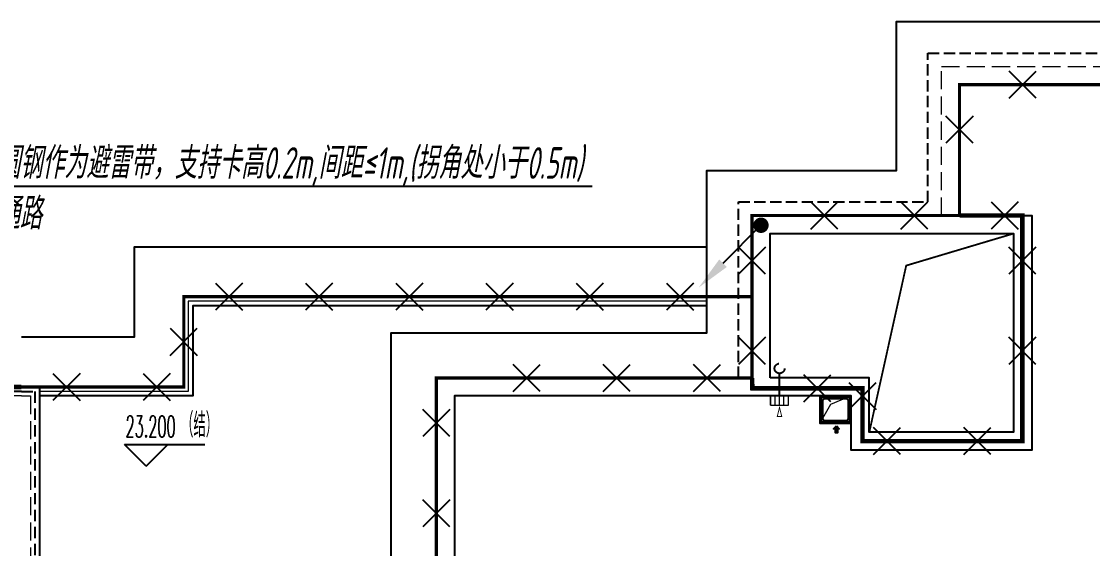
# Model space of a CAD drawing. Extents: x 3002737 to 4077523, y -995787 to -7267.
# Drawn here: x 3156137 to 3168012, y -720677 to -714836 of the extents above; entities that cross this region are included whole.
import ezdxf

# ---------------------------------------------------------------- set-up
doc = ezdxf.new("R2010")
doc.units = 0
doc.header["$LTSCALE"] = 1000
doc.header["$MEASUREMENT"] = 0
for name, pattern in [('#P_--_20B1_001_t3$0$DASH', [0.35, 0.25, -0.1]), ('DASH', [0.35, 0.25, -0.1]), ('HIDDEN', [0.375, 0.25, -0.125])]:
    doc.linetypes.add(name, pattern=pattern)
doc.layers.get('0').update_dxf_attribs({"linetype": 'CONTINUOUS'})
for name, color, linetype in [('!!电气', 1, 'CONTINUOUS'), ('!校对', 2, 'CONTINUOUS'), ('DIM-照明', 7, 'CONTINUOUS'), ('DIM_ELEV', 3, 'CONTINUOUS'), ('LVTRY', 252, 'CONTINUOUS'), ('LWIRE', 4, 'CONTINUOUS'), ('ROOF', 183, 'CONTINUOUS'), ('VPIPE-凝结', 150, 'CONTINUOUS'), ('VPIPE-雨水', 4, 'DASH'), ('WIRE-避雷', 4, 'CONTINUOUS'), ('建筑-排气道', 252, 'CONTINUOUS'), ('看线', 185, 'CONTINUOUS')]:
    doc.layers.add(name, color=color, linetype=linetype)
for name, color, linetype, lineweight in [('PUB_HATCH', 8, 'CONTINUOUS', 9), ('平面-分水线', 189, 'CONTINUOUS', 15), ('平面-栏杆', 56, 'CONTINUOUS', 15), ('平面-看线', 252, 'CONTINUOUS', 15), ('立面-洞口示意', 252, 'CONTINUOUS', 13)]:
    doc.layers.add(name, color=color, linetype=linetype, lineweight=lineweight)
doc.styles.add('_TCH_DIM', font='SIMPLEX', dxfattribs={"bigfont": 'GBCBIG'})
doc.styles.add('HZTXT', font='gbeitc.shx', dxfattribs={"width": 0.8, "height": 400, "bigfont": 'hztxt.shx'})
doc.styles.get("Standard").update_dxf_attribs({"font": 'gbenor.shx', "bigfont": 'gbcbig.shx'})

# ---------------------------------------------------------------- blocks, each defined once
blk = doc.blocks.new('DFSFSF')
at = {"layer": '平面-分水线'}
for p, q in [((697142, 775568), (697142, 775668)), ((697342, 775668), (697143, 775668)), ((697342, 775568), (697143, 775568)), ((697193, 775568), (697193, 775668)), ((697243, 775568), (697243, 775668)), ((697292, 775568), (697292, 775668)), ((697342, 775668), (697342, 775568)), ((697342, 775568), (697342, 775668))]:
    blk.add_line(p, q, dxfattribs=at)
blk = doc.blocks.new('DFGDGDGD')
at = {"layer": '平面-分水线', "const_width": 10}
blk.add_lwpolyline([(697268, 775441), (697243, 775541), (697218, 775441)], close=True, dxfattribs=at)
blk.add_blockref('DFSFSF', (0, 0))
blk = doc.blocks.new('*U171')
h = blk.add_hatch(color=5)
h.set_gradient(color1=(0, 0, 255), rotation=180, tint=1)
h.paths.add_polyline_path([(0, 0), (-6.35, -6.35), (-6.35, -2.159), (-15, -2.159), (-15, 2.159), (-6.35, 2.159), (-6.35, 6.35)])
at = {"color": 0, "linetype": 'Continuous'}
blk.add_lwpolyline([(0, 0), (-6.35, -6.35), (-6.35, -2.159), (-15, -2.159), (-15, 2.159), (-6.35, 2.159), (-6.35, 6.35)], close=True, dxfattribs=at)
blk = doc.blocks.new('A$C3E873908')
at = {"layer": 'PUB_HATCH'}
blk.add_hatch(color=256, dxfattribs=at).paths.add_polyline_path([(-335, -15), (-335, -285), (-230, -285), (-230, -270), (-300, -270), (-320, -250), (-320, -50), (-300, -30), (-50, -30), (-30, -50), (-30, -250), (-50, -270), (-120, -270), (-120, -285), (-15, -285), (-15, -15)])
at = {"layer": 'LVTRY', "color": 1}
for p, q in [((-230, -270), (-230, -285)), ((-120, -270), (-120, -285))]:
    blk.add_line(p, q, dxfattribs=at)
for points in [[(0, 0), (-350, 0), (-350, -300), (0, -300)], [(-15, -15), (-335, -15), (-335, -285), (-15, -285)], [(-300, -270), (-50, -270), (-30, -250), (-30, -50), (-50, -30), (-300, -30), (-320, -50), (-320, -250), (-300, -270)]]:
    blk.add_lwpolyline(points, close=True, dxfattribs=at)
at = {"layer": '立面-洞口示意'}
blk.add_lwpolyline([(0, 0), (-229, -94), (-350, -300)], dxfattribs=at)
at = {"layer": '建筑-排气道', "xscale": 5, "yscale": 5, "zscale": 5, "rotation": 90.00000000000001}
blk.add_blockref('*U171', (-165, -332), dxfattribs=at)
blk = doc.blocks.new('A$C1F33016B')
at = {"color": 252, "const_width": 20}
blk.add_lwpolyline([(34400, 8601), (34809, 10445), (36000, 10800)], dxfattribs=at)
at = {"layer": 'DIM_ELEV', "color": 251}
for p, q in [((26382, 8223), (26142, 8463)), ((26142, 8463), (27034, 8463)), ((26382, 8223), (26622, 8463))]:
    blk.add_line(p, q, dxfattribs=at)
at = {"layer": 'ROOF', "color": 252, "ltscale": 0.8}
for points in [[(27250, 1900), (27250, 6900), (29100, 6900), (29100, 9700), (32600, 9700), (32600, 11500), (34700, 11500), (34700, 13150), (40300, 13150), (40300, 11500), (42400, 11500), (42400, 9700), (45900, 9700), (45900, 7400), (46600, 7400)], [(39600, 11000), (39600, 12450), (35400, 12450), (35400, 11000), (36200, 11000), (36200, 8400), (34200, 8400), (34200, 9000), (29800, 9000), (29800, 6200), (27950, 6200), (27950, 1900), (34400, 1900), (34400, 100), (40600, 100), (40600, 1900), (46400, 1900), (46400, 6200), (45200, 6200), (45200, 9000), (43600, 9000), (43600, 6200), (38850, 6200)], [(32600, 10650), (26250, 10650), (26250, 9650), (25000, 9650)], [(32600, 10000), (26900, 10000), (26900, 9000), (25200, 9000)]]:
    blk.add_lwpolyline(points, dxfattribs=at)
blk.add_lwpolyline([(33300, 9200), (33300, 10800), (36000, 10800), (36000, 8601), (34400, 8601), (34400, 9200)], close=True, dxfattribs=at)
at = {"layer": 'VPIPE-凝结', "color": 252}
blk.add_line((33405, 9000), (33405, 9250), dxfattribs=at)
at = {"layer": 'VPIPE-雨水', "color": 252}
blk.add_circle((33405, 9305), 55, dxfattribs=at)
at = {"layer": '平面-栏杆', "color": 251, "true_color": 0x636466}
for points in [[(32600, 10100), (26800, 10100), (26800, 9100), (25200, 9100)], [(32600, 10050), (26850, 10050), (26850, 9050), (25200, 9050)]]:
    blk.add_lwpolyline(points, dxfattribs=at)
at = {"layer": '平面-看线', "linetype": 'DASH', "ltscale": 0.8}
for points in [[(27550, 1900), (27750, 1900), (27750, 6400), (29600, 6400), (29600, 9200), (33100, 9200), (33100, 11000), (35200, 11000), (35200, 12650), (39800, 12650), (39800, 11000), (41900, 11000), (41900, 9200), (45400, 9200), (45400, 7300)], [(25000, 9000), (24900, 9000), (24900, 1900)], [(25000, 9000), (25100, 9000), (25100, 1900)]]:
    blk.add_lwpolyline(points, dxfattribs=at)
at = {"layer": '看线', "color": 252, "linetype": '#P_--_20B1_001_t3$0$DASH', "ltscale": 0.5}
blk.add_lwpolyline([(32950, 9200), (32950, 11150), (35050, 11150), (35050, 12800), (39950, 12800), (39950, 11150), (42050, 11150), (42050, 9200)], dxfattribs=at)
at = {"layer": '看线', "color": 252}
for points in [[(25000, 9100), (24800, 9100), (24800, 1900)], [(25000, 9100), (25200, 9100), (25200, 1900)]]:
    blk.add_lwpolyline(points, dxfattribs=at)
at = {"layer": '看线', "color": 252, "linetype": 'HIDDEN', "ltscale": 0.5}
for points in [[(25000, 9050), (24850, 9050), (24850, 1900)], [(25000, 9050), (25150, 9050), (25150, 1900)]]:
    blk.add_lwpolyline(points, dxfattribs=at)
at = {"xscale": -1}
blk.add_blockref('DFGDGDGD', (730647, -766668), dxfattribs=at)
blk.add_blockref('A$C3E873908', (34200, 9000))
at = {"layer": 'DIM_ELEV', "color": 7, "style": '_TCH_DIM'}
for s, height, width, p in [('（结）', 270.1, 0.7, (26771, 8543)), ('23.200', 238, 0.494118, (26155, 8543))]:
    blk.add_text(s, height=height, dxfattribs=dict(at, width=width)).set_placement(p)
blk = doc.blocks.new('$TelecSys$00000080')
for p, q in [((-0.7, -0.7), (0, 0)), ((0.104, 0.104), (0.104, 0.104)), ((-0.104, -0.104), (-0.104, -0.104))]:
    blk.add_line(p, q)
at = {"const_width": 0.142}
blk.add_lwpolyline([(0.071, 0, 1), (-0.071, 0, 1)], format="xyb", close=True, dxfattribs=at)
blk.add_solid([(-0.63, -0.77), (-0.77, -0.63), (-1.15, -1.15)])
at = {"width": 0.8, "flags": 9}
blk.add_attdef('A', (0, 0), '', height=0.00002, rotation=180, dxfattribs=at)
blk = doc.blocks.new('A$C600C1F37')
at = {"layer": 'DIM-照明'}
blk.add_line((0, 1225), (12168, 1225), dxfattribs=at)
at = {"layer": 'DIM-照明', "style": 'HZTXT', "width": 0.7}
for s, p in [('沿结构网架四周，女儿墙等贴面安装直径10热镀锌圆钢作为避雷带，支持卡高0.2m,间距≤1m,(拐角处小于0.5m)', (186, 1307)), ('不同高度的接闪带沿结构柱、墙连接成闭路的电气通路', (186, 746))]:
    blk.add_text(s, height=350, rotation=0.0001, dxfattribs=at).set_placement(p)
blk = doc.blocks.new('$TelecSys$00000009')
for p, q in [((-0.5, 0.5), (0.5, -0.5)), ((0.5, 0.5), (-0.5, -0.5))]:
    blk.add_line(p, q)

msp = doc.modelspace()

# ---------------------------------------------------------------- block references
at = {"layer": '!!电气'}
msp.add_blockref('A$C1F33016B', (3131137.4, -727986.4), dxfattribs=at)

# ---------------------------------------------------------------- next in the draw order: linework, layer by layer
at = {"layer": 'WIRE-避雷', "color": 4}
for points, const_width in [([(3156137.4, -718886.4), (3154337.4, -718886.4), (3154337.4, -717886.4), (3148187.4, -717886.4), (3148187.4, -716836.4), (3146087.4, -716836.4), (3146087.4, -715186.4), (3141187.4, -715186.4), (3141187.4, -716836.4), (3139087.4, -716836.4), (3139087.4, -718786.4), (3135737.4, -718786.4), (3135737.4, -720642.2)], 50), ([(3132787.4, -728986.4), (3154487.4, -728986.4), (3154487.4, -727786.4), (3157787.4, -727786.4), (3157787.4, -728986.4), (3179487.4, -728986.4), (3179487.4, -720686.4), (3176537.4, -720686.4), (3176537.4, -718786.4), (3173037.4, -718786.4), (3173037.4, -716986.4), (3170737.4, -716986.4), (3170737.4, -715536.4), (3166537.4, -715536.4), (3166537.4, -716986.4), (3164237.4, -716986.4), (3164237.4, -718786.4), (3160737.4, -718786.4), (3160737.4, -721586.4), (3158887.4, -721586.4), (3158887.4, -726086.4), (3156137.4, -726086.4)], 35), ([(3156137.4, -718886.4), (3157937.4, -718886.4), (3157937.4, -717886.4), (3163737.4, -717886.4), (3164237.4, -717886.4)], 35)]:
    msp.add_lwpolyline(points, dxfattribs=dict(at, const_width=const_width))
at = {"layer": 'WIRE-避雷', "const_width": 50}
msp.add_lwpolyline([(3166537.4, -716986.4), (3167234.5, -716986.4), (3167234.5, -719486.1), (3165462.1, -719486.1), (3165462.1, -718901), (3164240.9, -718901), (3164237.4, -718786.4)], dxfattribs=at)

# ---------------------------------------------------------------- next in the draw order: block references
at = {"layer": '!校对'}
msp.add_blockref('A$C600C1F37', (3150295.4, -717886.4), dxfattribs=at)
at = {"layer": 'LWIRE', "color": 4, "xscale": 300, "yscale": 300, "zscale": 300}
for p, rotation in [((3167237.4, -715536.4), 180), ((3166537.4, -716036.4), 270), ((3165037.4, -716986.4), 180.000000001424), ((3166037.4, -716986.4), 180.000000001424), ((3164237.4, -717486.4), 270.000000001423), ((3157937.4, -718386.4), 89.99999999530425), ((3164237.4, -718486.4), 270.000000001423), ((3161737.4, -718786.4), 180.0000000063461), ((3162737.4, -718786.4), 180.0000000063461), ((3163737.4, -718786.4), 180.0000000063461), ((3156637.4, -718886.4), 3.297008781292334e-06), ((3157637.4, -718886.4), 3.297008781292334e-06), ((3160737.4, -719286.4), 270.0000000063462), ((3160737.4, -720286.4), 270.0000000063462)]:
    msp.add_blockref('$TelecSys$00000009', p, dxfattribs=dict(at, rotation=rotation))
at = {"layer": 'LWIRE', "xscale": 300, "yscale": 300, "zscale": 300}
msp.add_blockref('$TelecSys$00000009', (3167037.4, -716986.4), dxfattribs=at)
at = {"layer": 'LWIRE', "color": 2, "xscale": 600, "yscale": 600, "zscale": 600}
msp.add_blockref('$TelecSys$00000080', (3164336.3, -717094.7), dxfattribs=at)
at = {"layer": 'LWIRE', "xscale": 300, "yscale": 300, "zscale": 300}
for p, rotation in [((3167234.5, -717486.4), 270), ((3167234.5, -718486.4), 270), ((3164962.1, -718901), 180), ((3165462.1, -718986.1), 90), ((3165734.5, -719486.1), 180), ((3166734.5, -719486.1), 180)]:
    msp.add_blockref('$TelecSys$00000009', p, dxfattribs=dict(at, rotation=rotation))
at = {"layer": 'LWIRE', "color": 4, "xscale": 300, "yscale": 300, "zscale": 300}
for p in [(3158437.4, -717886.4), (3159437.4, -717886.4), (3160437.4, -717886.4), (3161437.4, -717886.4), (3162437.4, -717886.4), (3163437.4, -717886.4)]:
    msp.add_blockref('$TelecSys$00000009', p, dxfattribs=at)

doc.saveas('drawing.dxf')
